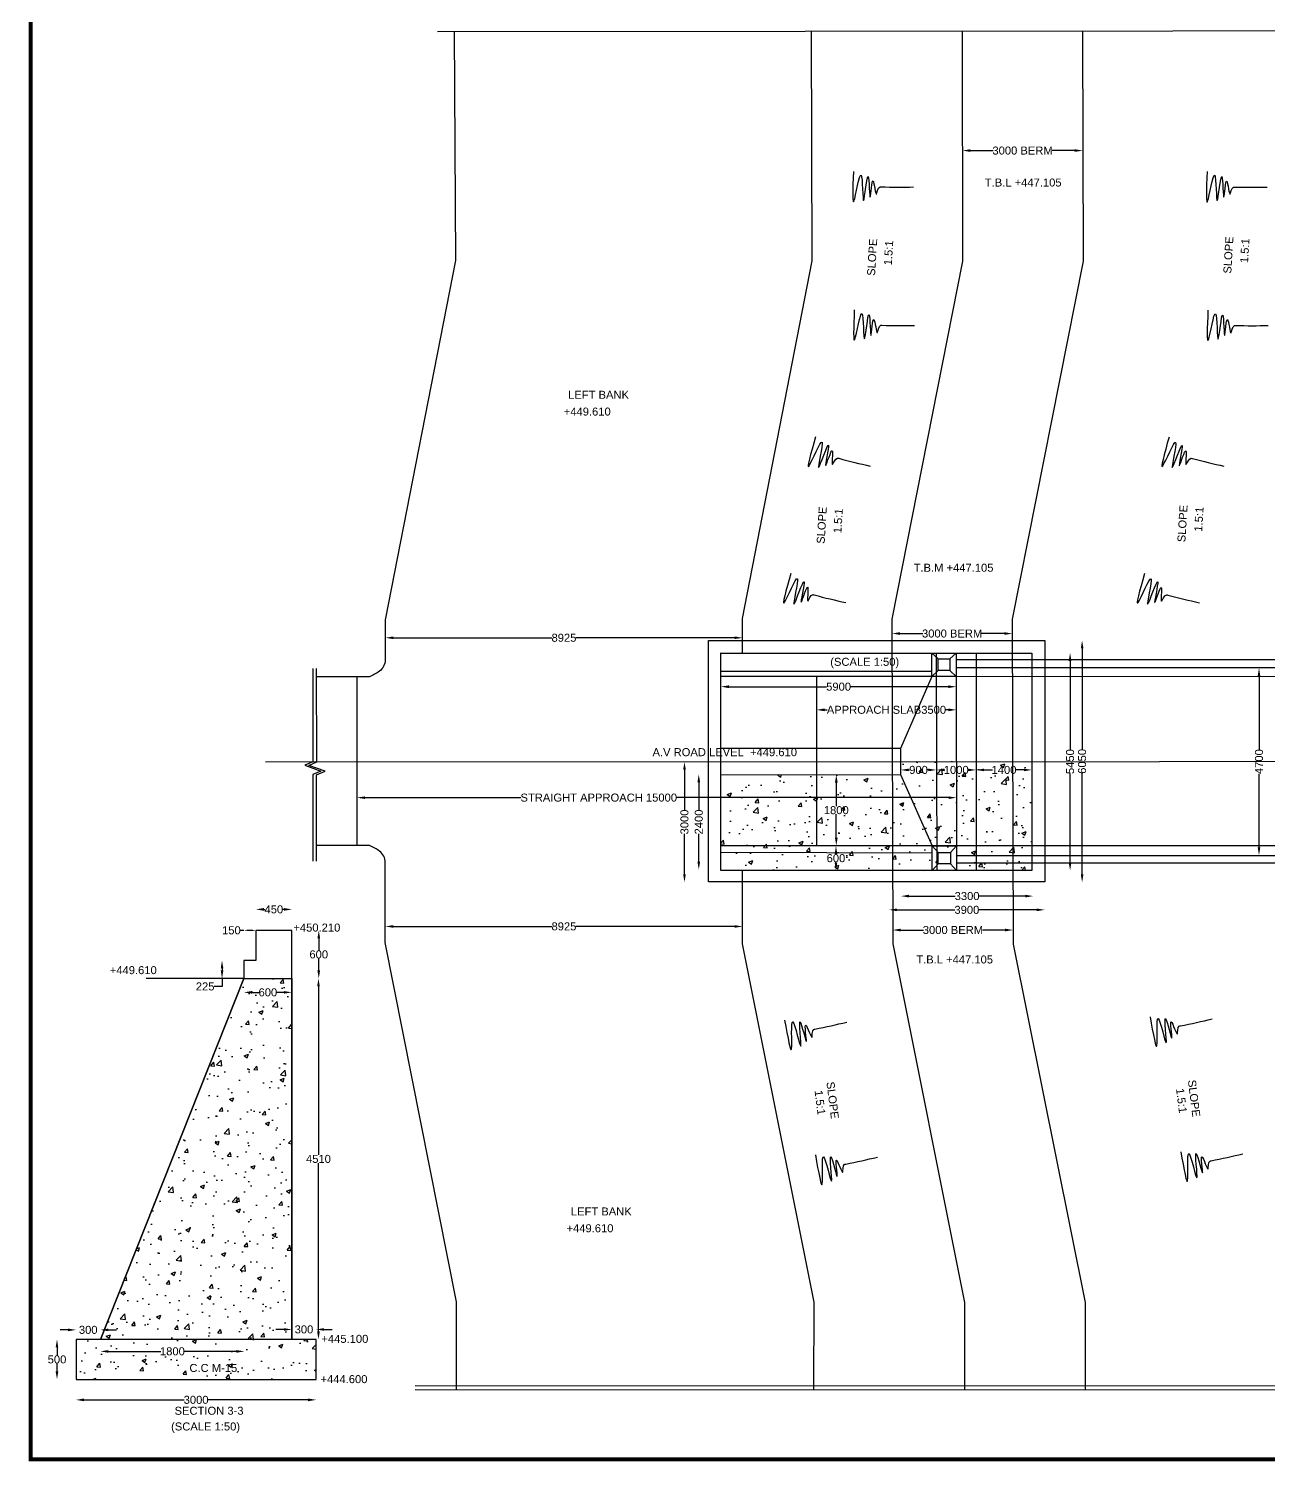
# Model space of a CAD drawing. Header units: inches. Extents: x -2156 to 42967, y -19939 to 22990.
# Drawn here: x -2156 to 13336, y -19939 to -2040 of the extents above; entities that cross this region are included whole.
import ezdxf

# ---------------------------------------------------------------- set-up
doc = ezdxf.new("R2010")
doc.units = ezdxf.units.IN
doc.header["$MEASUREMENT"] = 0
doc.layers.add('DIM', color=255, linetype='Continuous')
doc.styles.get("Standard").update_dxf_attribs({"font": 'arial.ttf'})
doc.dimstyles.new('ST100', dxfattribs={"dimtxt": 100, "dimasz": 100, "dimexe": 0.18, "dimexo": 0.0625, "dimgap": 0.09, "dimtad": 0, "dimtih": 1, "dimtoh": 1, "dimdec": 0, "dimzin": 0, "dimdsep": 46, "dimtxsty": 'Standard', "dimcen": 0.01, "dimse1": 1, "dimse2": 1, "dimadec": 0, "dimazin": 0, "dimtfac": 1, "dimtdec": 0, "dimtofl": 0, "dimtmove": 0, "dimatfit": 3, "dimfxl": 1, "dimtolj": 1, "dimtzin": 0, "dimarcsym": 0})

# ---------------------------------------------------------------- blocks, each defined once
blk = doc.blocks.new('*D3')
at = {"layer": 'Defpoints', "color": 0, "transparency": 16777216}
for p in [(-1802, -18416), (-1564, -18416), (-1564, -18916)]:
    blk.add_point(p, dxfattribs=at)
at = {"layer": 'DIM', "color": 0, "lineweight": -2, "transparency": 16777216}
for p, q in [((-1802, -18516), (-1802, -18614)), ((-1802, -18816), (-1802, -18717))]:
    blk.add_line(p, q, dxfattribs=at)
at = {"layer": 'DIM', "color": 0, "transparency": 16777216}
for points in [[(-1819, -18516), (-1786, -18516), (-1802, -18416)], [(-1819, -18816), (-1786, -18816), (-1802, -18916)]]:
    blk.add_solid(points, dxfattribs=at)
at = {"layer": 'DIM', "color": 0, "transparency": 16777216, "insert": (-1802, -18666), "char_height": 100, "attachment_point": 5}
blk.add_mtext('\\A1;500', dxfattribs=at)
blk = doc.blocks.new('*D4')
at = {"layer": 'Defpoints', "color": 0, "transparency": 16777216}
for p in [(-1564, -18916), (1436, -18916), (1436, -19171)]:
    blk.add_point(p, dxfattribs=at)
at = {"layer": 'DIM', "color": 0, "lineweight": -2, "transparency": 16777216}
for p, q in [((-1464, -19171), (-213, -19171)), ((1336, -19171), (85, -19171))]:
    blk.add_line(p, q, dxfattribs=at)
at = {"layer": 'DIM', "color": 0, "transparency": 16777216}
for points in [[(-1464, -19154), (-1464, -19188), (-1564, -19171)], [(1336, -19154), (1336, -19188), (1436, -19171)]]:
    blk.add_solid(points, dxfattribs=at)
at = {"layer": 'DIM', "color": 0, "transparency": 16777216, "insert": (-64, -19171), "char_height": 100, "attachment_point": 5}
blk.add_mtext('\\A1;3000', dxfattribs=at)
blk = doc.blocks.new('*D5')
at = {"layer": 'Defpoints', "color": 0, "transparency": 16777216}
for p in [(-1564, -18416), (-1260, -18297), (-1260, -18416)]:
    blk.add_point(p, dxfattribs=at)
at = {"layer": 'DIM', "color": 0, "lineweight": -2, "transparency": 16777216}
for p, q in [((-1664, -18297), (-1764, -18297)), ((-1160, -18297), (-1060, -18297))]:
    blk.add_line(p, q, dxfattribs=at)
at = {"layer": 'DIM', "color": 0, "transparency": 16777216}
for points in [[(-1664, -18280), (-1664, -18313), (-1564, -18297)], [(-1160, -18280), (-1160, -18313), (-1260, -18297)]]:
    blk.add_solid(points, dxfattribs=at)
at = {"layer": 'DIM', "color": 0, "transparency": 16777216, "insert": (-1412, -18297), "char_height": 100, "attachment_point": 5}
blk.add_mtext('\\A1;300', dxfattribs=at)
blk = doc.blocks.new('*D6')
at = {"layer": 'Defpoints', "color": 0, "transparency": 16777216}
for p in [(-1260, -18416), (540, -18416), (540, -18565)]:
    blk.add_point(p, dxfattribs=at)
at = {"layer": 'DIM', "color": 0, "lineweight": -2, "transparency": 16777216}
for p, q in [((-1160, -18565), (-505, -18565)), ((440, -18565), (-216, -18565))]:
    blk.add_line(p, q, dxfattribs=at)
at = {"layer": 'DIM', "color": 0, "transparency": 16777216}
for points in [[(-1160, -18549), (-1160, -18582), (-1260, -18565)], [(440, -18549), (440, -18582), (540, -18565)]]:
    blk.add_solid(points, dxfattribs=at)
at = {"layer": 'DIM', "color": 0, "transparency": 16777216, "insert": (-360, -18565), "char_height": 100, "attachment_point": 5}
blk.add_mtext('\\A1;1800', dxfattribs=at)
blk = doc.blocks.new('*D7')
at = {"layer": 'Defpoints', "color": 0, "transparency": 16777216}
for p in [(1133, -18416), (1436, -18291), (1436, -18416)]:
    blk.add_point(p, dxfattribs=at)
at = {"layer": 'DIM', "color": 0, "lineweight": -2, "transparency": 16777216}
for p, q in [((1033, -18291), (933, -18291)), ((1536, -18291), (1636, -18291))]:
    blk.add_line(p, q, dxfattribs=at)
at = {"layer": 'DIM', "color": 0, "transparency": 16777216}
for points in [[(1033, -18275), (1033, -18308), (1133, -18291)], [(1536, -18275), (1536, -18308), (1436, -18291)]]:
    blk.add_solid(points, dxfattribs=at)
at = {"layer": 'DIM', "color": 0, "transparency": 16777216, "insert": (1284, -18291), "char_height": 100, "attachment_point": 5}
blk.add_mtext('\\A1;300', dxfattribs=at)
blk = doc.blocks.new('*D8')
at = {"layer": 'Defpoints', "color": 0, "transparency": 16777216}
for p in [(1133, -13906), (1465, -13906), (1436, -18416)]:
    blk.add_point(p, dxfattribs=at)
at = {"layer": 'DIM', "color": 0, "lineweight": -2, "transparency": 16777216}
for p, q in [((1465, -14006), (1465, -16109)), ((1465, -18316), (1465, -16212))]:
    blk.add_line(p, q, dxfattribs=at)
at = {"layer": 'DIM', "color": 0, "transparency": 16777216}
for points in [[(1449, -14006), (1482, -14006), (1465, -13906)], [(1449, -18316), (1482, -18316), (1465, -18416)]]:
    blk.add_solid(points, dxfattribs=at)
at = {"layer": 'DIM', "color": 0, "transparency": 16777216, "insert": (1465, -16161), "char_height": 100, "attachment_point": 5}
blk.add_mtext('\\A1;4510', dxfattribs=at)
blk = doc.blocks.new('*D9')
at = {"layer": 'Defpoints', "color": 0, "transparency": 16777216}
for p in [(1133, -13306), (1469, -13306), (1133, -13906)]:
    blk.add_point(p, dxfattribs=at)
at = {"layer": 'DIM', "color": 0, "lineweight": -2, "transparency": 16777216}
for p, q in [((1469, -13406), (1469, -13554)), ((1469, -13806), (1469, -13657))]:
    blk.add_line(p, q, dxfattribs=at)
at = {"layer": 'DIM', "color": 0, "transparency": 16777216}
for points in [[(1452, -13406), (1486, -13406), (1469, -13306)], [(1452, -13806), (1486, -13806), (1469, -13906)]]:
    blk.add_solid(points, dxfattribs=at)
at = {"layer": 'DIM', "color": 0, "transparency": 16777216, "insert": (1469, -13606), "char_height": 100, "attachment_point": 5}
blk.add_mtext('\\A1;600', dxfattribs=at)
blk = doc.blocks.new('*D10')
at = {"layer": 'Defpoints', "color": 0, "transparency": 16777216}
for p in [(683, -13043), (683, -13306), (1133, -13306)]:
    blk.add_point(p, dxfattribs=at)
at = {"layer": 'DIM', "color": 0, "lineweight": -2, "transparency": 16777216}
for p, q in [((783, -13043), (795, -13043)), ((1033, -13043), (1020, -13043))]:
    blk.add_line(p, q, dxfattribs=at)
at = {"layer": 'DIM', "color": 0, "transparency": 16777216}
for points in [[(783, -13026), (783, -13060), (683, -13043)], [(1033, -13026), (1033, -13060), (1133, -13043)]]:
    blk.add_solid(points, dxfattribs=at)
at = {"layer": 'DIM', "color": 0, "transparency": 16777216, "insert": (908, -13043), "char_height": 100, "attachment_point": 5}
blk.add_mtext('\\A1;450', dxfattribs=at)
blk = doc.blocks.new('*D11')
at = {"layer": 'Defpoints', "color": 0, "transparency": 16777216}
for p in [(533, -13305), (533, -13306), (683, -13306)]:
    blk.add_point(p, dxfattribs=at)
at = {"layer": 'DIM', "color": 0, "lineweight": -2, "transparency": 16777216}
for p, q in [((533, -13305), (483, -13305)), ((633, -13305), (583, -13305))]:
    blk.add_line(p, q, dxfattribs=at)
at = {"layer": 'DIM', "color": 0, "transparency": 16777216}
for points in [[(583, -13296), (583, -13313), (533, -13305)], [(633, -13296), (633, -13313), (683, -13305)]]:
    blk.add_solid(points, dxfattribs=at)
at = {"layer": 'DIM', "color": 0, "transparency": 16777216, "insert": (377, -13305), "char_height": 100, "attachment_point": 5}
blk.add_mtext('\\A1;150', dxfattribs=at)
blk = doc.blocks.new('*D12')
at = {"layer": 'Defpoints', "color": 0, "transparency": 16777216}
for p in [(533, -13681), (260, -13906), (533, -13906)]:
    blk.add_point(p, dxfattribs=at)
at = {"layer": 'DIM', "color": 0, "lineweight": -2, "transparency": 16777216}
for p, q in [((260, -13781), (260, -13806)), ((260, -13906), (260, -14006)), ((260, -14006), (160, -14006))]:
    blk.add_line(p, q, dxfattribs=at)
at = {"layer": 'DIM', "color": 0, "transparency": 16777216}
for points in [[(244, -13781), (277, -13781), (260, -13681)], [(244, -13806), (277, -13806), (260, -13906)]]:
    blk.add_solid(points, dxfattribs=at)
at = {"layer": 'DIM', "color": 0, "transparency": 16777216, "insert": (49, -14006), "char_height": 100, "attachment_point": 5}
blk.add_mtext('\\A1;225', dxfattribs=at)
blk = doc.blocks.new('*D13')
at = {"layer": 'Defpoints', "color": 0, "transparency": 16777216}
for p in [(533, -13906), (1133, -13906), (1133, -14080)]:
    blk.add_point(p, dxfattribs=at)
at = {"layer": 'DIM', "color": 0, "lineweight": -2, "transparency": 16777216}
for p, q in [((633, -14080), (722, -14080)), ((1033, -14080), (943, -14080))]:
    blk.add_line(p, q, dxfattribs=at)
at = {"layer": 'DIM', "color": 0, "transparency": 16777216}
for points in [[(633, -14063), (633, -14096), (533, -14080)], [(1033, -14063), (1033, -14096), (1133, -14080)]]:
    blk.add_solid(points, dxfattribs=at)
at = {"layer": 'DIM', "color": 0, "transparency": 16777216, "insert": (833, -14080), "char_height": 100, "attachment_point": 5}
blk.add_mtext('\\A1;600', dxfattribs=at)
blk = doc.blocks.new('*D57')
at = {"color": 0, "lineweight": -2, "transparency": 16777216}
for p, q in [((6218, -11456), (6218, -11801)), ((6218, -12445), (6218, -12101))]:
    blk.add_line(p, q, dxfattribs=at)
at = {"color": 0, "transparency": 16777216}
for points in [[(6201, -11456), (6235, -11456), (6218, -11356)], [(6201, -12445), (6235, -12445), (6218, -12545)]]:
    blk.add_solid(points, dxfattribs=at)
at = {"layer": 'Defpoints', "color": 0, "transparency": 16777216}
for p in [(6216, -11356), (6218, -11356), (6216, -12545)]:
    blk.add_point(p, dxfattribs=at)
at = {"color": 0, "transparency": 16777216, "insert": (6218, -11951), "char_height": 100, "attachment_point": 5, "rotation": 90}
blk.add_mtext('\\A1;2400', dxfattribs=at)
blk = doc.blocks.new('*D58')
at = {"color": 0, "lineweight": -2, "transparency": 16777216}
for p, q in [((6039, -11298), (6039, -11802)), ((6039, -12604), (6039, -12100))]:
    blk.add_line(p, q, dxfattribs=at)
at = {"color": 0, "transparency": 16777216}
for points in [[(6023, -11298), (6056, -11298), (6039, -11198)], [(6023, -12604), (6056, -12604), (6039, -12704)]]:
    blk.add_solid(points, dxfattribs=at)
at = {"layer": 'Defpoints', "color": 0, "transparency": 16777216}
for p in [(6039, -11198), (6041, -11198), (6041, -12704)]:
    blk.add_point(p, dxfattribs=at)
at = {"color": 0, "transparency": 16777216, "insert": (6039, -11951), "char_height": 100, "attachment_point": 5, "rotation": 90}
blk.add_mtext('\\A1;3000', dxfattribs=at)
blk = doc.blocks.new('*D59')
at = {"color": 0, "lineweight": -2, "transparency": 16777216}
for p, q in [((8845, -12877), (9422, -12877)), ((10297, -12877), (9720, -12877))]:
    blk.add_line(p, q, dxfattribs=at)
at = {"color": 0, "transparency": 16777216}
for points in [[(8845, -12860), (8845, -12894), (8745, -12877)], [(10297, -12860), (10297, -12894), (10397, -12877)]]:
    blk.add_solid(points, dxfattribs=at)
at = {"layer": 'Defpoints', "color": 0, "transparency": 16777216}
for p in [(8745, -12877), (10397, -12877), (10397, -12877)]:
    blk.add_point(p, dxfattribs=at)
at = {"color": 0, "transparency": 16777216, "insert": (9571, -12877), "char_height": 100, "attachment_point": 5}
blk.add_mtext('\\A1;3300', dxfattribs=at)
blk = doc.blocks.new('*D60')
at = {"color": 0, "lineweight": -2, "transparency": 16777216}
for p, q in [((8695, -13049), (9419, -13049)), ((10441, -13049), (9717, -13049))]:
    blk.add_line(p, q, dxfattribs=at)
at = {"color": 0, "transparency": 16777216}
for points in [[(8695, -13032), (8695, -13065), (8595, -13049)], [(10441, -13032), (10441, -13065), (10541, -13049)]]:
    blk.add_solid(points, dxfattribs=at)
at = {"layer": 'Defpoints', "color": 0, "transparency": 16777216}
for p in [(8595, -13049), (10541, -13049), (10541, -13049)]:
    blk.add_point(p, dxfattribs=at)
at = {"color": 0, "transparency": 16777216, "insert": (9568, -13049), "char_height": 100, "attachment_point": 5}
blk.add_mtext('\\A1;3900', dxfattribs=at)
blk = doc.blocks.new('*D61')
at = {"color": 0, "lineweight": -2, "transparency": 16777216}
for p, q in [((8741, -13301), (9025, -13301)), ((10046, -13301), (9762, -13301))]:
    blk.add_line(p, q, dxfattribs=at)
at = {"color": 0, "transparency": 16777216}
for points in [[(8741, -13284), (8741, -13318), (8641, -13301)], [(10046, -13284), (10046, -13318), (10146, -13301)]]:
    blk.add_solid(points, dxfattribs=at)
at = {"layer": 'Defpoints', "color": 0, "transparency": 16777216}
for p in [(8641, -13303), (10146, -13299), (10146, -13301)]:
    blk.add_point(p, dxfattribs=at)
at = {"color": 0, "transparency": 16777216, "insert": (9394, -13301), "char_height": 100, "attachment_point": 5}
blk.add_mtext('\\A1;3000 BERM', dxfattribs=at)
blk = doc.blocks.new('*D62')
at = {"color": 0, "lineweight": -2, "transparency": 16777216}
for p, q in [((2400, -13256), (4383, -13256)), ((6665, -13256), (4683, -13256))]:
    blk.add_line(p, q, dxfattribs=at)
at = {"color": 0, "transparency": 16777216}
for points in [[(2400, -13240), (2400, -13273), (2300, -13256)], [(6665, -13240), (6665, -13273), (6765, -13256)]]:
    blk.add_solid(points, dxfattribs=at)
at = {"layer": 'Defpoints', "color": 0, "transparency": 16777216}
for p in [(6765, -13243), (2300, -13253), (6765, -13256)]:
    blk.add_point(p, dxfattribs=at)
at = {"color": 0, "transparency": 16777216, "insert": (4533, -13256), "char_height": 100, "attachment_point": 5}
blk.add_mtext('\\A1;8925', dxfattribs=at)
blk = doc.blocks.new('*D63')
at = {"color": 0, "lineweight": -2, "transparency": 16777216}
for p, q in [((2400, -9650), (4383, -9650)), ((6665, -9650), (4683, -9650))]:
    blk.add_line(p, q, dxfattribs=at)
at = {"color": 0, "transparency": 16777216}
for points in [[(2400, -9633), (2400, -9666), (2300, -9650)], [(6665, -9633), (6665, -9666), (6765, -9650)]]:
    blk.add_solid(points, dxfattribs=at)
at = {"layer": 'Defpoints', "color": 0, "transparency": 16777216}
for p in [(2300, -9646), (6765, -9637), (6765, -9650)]:
    blk.add_point(p, dxfattribs=at)
at = {"color": 0, "transparency": 16777216, "insert": (4533, -9650), "char_height": 100, "attachment_point": 5}
blk.add_mtext('\\A1;8925', dxfattribs=at)
blk = doc.blocks.new('*D64')
at = {"color": 0, "lineweight": -2, "transparency": 16777216}
for p, q in [((9612, -3563), (9896, -3563)), ((10917, -3563), (10633, -3563))]:
    blk.add_line(p, q, dxfattribs=at)
at = {"color": 0, "transparency": 16777216}
for points in [[(9612, -3546), (9612, -3579), (9512, -3563)], [(10917, -3546), (10917, -3579), (11017, -3563)]]:
    blk.add_solid(points, dxfattribs=at)
at = {"layer": 'Defpoints', "color": 0, "transparency": 16777216}
for p in [(9512, -3565), (11017, -3562), (11017, -3563)]:
    blk.add_point(p, dxfattribs=at)
at = {"color": 0, "transparency": 16777216, "insert": (10264, -3563), "char_height": 100, "attachment_point": 5}
blk.add_mtext('\\A1;3000 BERM', dxfattribs=at)
blk = doc.blocks.new('*D70')
at = {"color": 0, "lineweight": -2, "transparency": 16777216}
for p, q in [((6594, -10261), (7816, -10261)), ((9336, -10261), (8114, -10261))]:
    blk.add_line(p, q, dxfattribs=at)
at = {"color": 0, "transparency": 16777216}
for points in [[(6594, -10244), (6594, -10278), (6494, -10261)], [(9336, -10244), (9336, -10278), (9436, -10261)]]:
    blk.add_solid(points, dxfattribs=at)
at = {"layer": 'Defpoints', "color": 0, "transparency": 16777216}
for p in [(6494, -10260), (9436, -10253), (9436, -10261)]:
    blk.add_point(p, dxfattribs=at)
at = {"color": 0, "transparency": 16777216, "insert": (7965, -10261), "char_height": 100, "attachment_point": 5}
blk.add_mtext('\\A1;5900', dxfattribs=at)
blk = doc.blocks.new('*D71')
at = {"color": 0, "lineweight": -2, "transparency": 16777216}
for p, q in [((7789, -10550), (7821, -10550)), ((9337, -10550), (9305, -10550))]:
    blk.add_line(p, q, dxfattribs=at)
at = {"color": 0, "transparency": 16777216}
for points in [[(7789, -10533), (7789, -10567), (7689, -10550)], [(9337, -10533), (9337, -10567), (9437, -10550)]]:
    blk.add_solid(points, dxfattribs=at)
at = {"layer": 'Defpoints', "color": 0, "transparency": 16777216}
for p in [(7689, -10550), (9437, -10546), (9437, -10550)]:
    blk.add_point(p, dxfattribs=at)
at = {"color": 0, "transparency": 16777216, "insert": (8563, -10550), "char_height": 100, "attachment_point": 5}
blk.add_mtext('\\A1;APPROACH SLAB3500', dxfattribs=at)
blk = doc.blocks.new('*D72')
at = {"color": 0, "lineweight": -2, "transparency": 16777216}
for p, q in [((8731, -9597), (9016, -9597)), ((10037, -9597), (9752, -9597))]:
    blk.add_line(p, q, dxfattribs=at)
at = {"color": 0, "transparency": 16777216}
for points in [[(8731, -9580), (8731, -9613), (8631, -9597)], [(10037, -9580), (10037, -9613), (10137, -9597)]]:
    blk.add_solid(points, dxfattribs=at)
at = {"layer": 'Defpoints', "color": 0, "transparency": 16777216}
for p in [(8631, -9593), (10137, -9589), (10137, -9597)]:
    blk.add_point(p, dxfattribs=at)
at = {"color": 0, "transparency": 16777216, "insert": (9384, -9597), "char_height": 100, "attachment_point": 5}
blk.add_mtext('\\A1;3000 BERM', dxfattribs=at)
blk = doc.blocks.new('*D73')
at = {"color": 0, "lineweight": -2, "transparency": 16777216}
for p, q in [((2047, -11647), (3996, -11647)), ((9339, -11647), (5940, -11647))]:
    blk.add_line(p, q, dxfattribs=at)
at = {"color": 0, "transparency": 16777216}
for points in [[(2047, -11631), (2047, -11664), (1947, -11647)], [(9339, -11631), (9339, -11664), (9439, -11647)]]:
    blk.add_solid(points, dxfattribs=at)
at = {"layer": 'Defpoints', "color": 0, "transparency": 16777216}
for p in [(9439, -11625), (1947, -11642), (9439, -11647)]:
    blk.add_point(p, dxfattribs=at)
at = {"color": 0, "transparency": 16777216, "insert": (4968, -11647), "char_height": 100, "attachment_point": 5}
blk.add_mtext('\\A1;STRAIGHT APPROACH 15000', dxfattribs=at)
blk = doc.blocks.new('*D74')
at = {"color": 0, "lineweight": -2, "transparency": 16777216}
for p, q in [((10858, -9939), (10858, -11048)), ((10858, -12456), (10858, -11346))]:
    blk.add_line(p, q, dxfattribs=at)
at = {"color": 0, "transparency": 16777216}
for points in [[(10841, -9939), (10875, -9939), (10858, -9839)], [(10841, -12456), (10875, -12456), (10858, -12556)]]:
    blk.add_solid(points, dxfattribs=at)
at = {"layer": 'Defpoints', "color": 0, "transparency": 16777216}
for p in [(10859, -9839), (10858, -12556), (10859, -12556)]:
    blk.add_point(p, dxfattribs=at)
at = {"color": 0, "transparency": 16777216, "insert": (10858, -11197), "char_height": 100, "attachment_point": 5, "rotation": 90}
blk.add_mtext('\\A1;5450', dxfattribs=at)
blk = doc.blocks.new('*D75')
at = {"color": 0, "lineweight": -2, "transparency": 16777216}
for p, q in [((11008, -9783), (11008, -11045)), ((11008, -12605), (11008, -11344))]:
    blk.add_line(p, q, dxfattribs=at)
at = {"color": 0, "transparency": 16777216}
for points in [[(10992, -9783), (11025, -9783), (11008, -9683)], [(10992, -12605), (11025, -12605), (11008, -12705)]]:
    blk.add_solid(points, dxfattribs=at)
at = {"layer": 'Defpoints', "color": 0, "transparency": 16777216}
for p in [(11007, -9683), (11007, -12705), (11008, -12705)]:
    blk.add_point(p, dxfattribs=at)
at = {"color": 0, "transparency": 16777216, "insert": (11008, -11194), "char_height": 100, "attachment_point": 5, "rotation": 90}
blk.add_mtext('\\A1;6050', dxfattribs=at)
blk = doc.blocks.new('*D76')
at = {"color": 0, "lineweight": -2, "transparency": 16777216}
for p, q in [((13219, -10126), (13219, -11046)), ((13219, -12268), (13219, -11348))]:
    blk.add_line(p, q, dxfattribs=at)
at = {"color": 0, "transparency": 16777216}
for points in [[(13202, -10126), (13235, -10126), (13219, -10026)], [(13202, -12268), (13235, -12268), (13219, -12368)]]:
    blk.add_solid(points, dxfattribs=at)
at = {"layer": 'Defpoints', "color": 0, "transparency": 16777216}
for p in [(13228, -10026), (13219, -12368), (13228, -12368)]:
    blk.add_point(p, dxfattribs=at)
at = {"color": 0, "transparency": 16777216, "insert": (13219, -11197), "char_height": 100, "attachment_point": 5, "rotation": 90}
blk.add_mtext('\\A1;4700', dxfattribs=at)
blk = doc.blocks.new('*D81')
at = {"color": 0, "lineweight": -2, "transparency": 16777216}
for p, q in [((8840, -11301), (8853, -11301)), ((9087, -11301), (9074, -11301))]:
    blk.add_line(p, q, dxfattribs=at)
at = {"color": 0, "transparency": 16777216}
for points in [[(8840, -11284), (8840, -11317), (8740, -11301)], [(9087, -11284), (9087, -11317), (9187, -11301)]]:
    blk.add_solid(points, dxfattribs=at)
at = {"layer": 'Defpoints', "color": 0, "transparency": 16777216}
for p in [(8740, -11302), (9187, -11301), (9187, -11301)]:
    blk.add_point(p, dxfattribs=at)
at = {"color": 0, "transparency": 16777216, "insert": (8964, -11301), "char_height": 100, "attachment_point": 5}
blk.add_mtext('\\A1;900', dxfattribs=at)
blk = doc.blocks.new('*D82')
at = {"color": 0, "lineweight": -2, "transparency": 16777216}
for p, q in [((9287, -11301), (9291, -11301)), ((9583, -11301), (9580, -11301))]:
    blk.add_line(p, q, dxfattribs=at)
at = {"color": 0, "transparency": 16777216}
for points in [[(9287, -11284), (9287, -11317), (9187, -11301)], [(9583, -11284), (9583, -11317), (9683, -11301)]]:
    blk.add_solid(points, dxfattribs=at)
at = {"layer": 'Defpoints', "color": 0, "transparency": 16777216}
for p in [(9187, -11301), (9683, -11301), (9683, -11301)]:
    blk.add_point(p, dxfattribs=at)
at = {"color": 0, "transparency": 16777216, "insert": (9435, -11301), "char_height": 100, "attachment_point": 5}
blk.add_mtext('\\A1;1000', dxfattribs=at)
blk = doc.blocks.new('*D83')
at = {"color": 0, "lineweight": -2, "transparency": 16777216}
for p, q in [((9783, -11301), (9887, -11301)), ((10280, -11301), (10176, -11301))]:
    blk.add_line(p, q, dxfattribs=at)
at = {"color": 0, "transparency": 16777216}
for points in [[(9783, -11284), (9783, -11317), (9683, -11301)], [(10280, -11284), (10280, -11317), (10380, -11301)]]:
    blk.add_solid(points, dxfattribs=at)
at = {"layer": 'Defpoints', "color": 0, "transparency": 16777216}
for p in [(9683, -11301), (10380, -11301), (10380, -11301)]:
    blk.add_point(p, dxfattribs=at)
at = {"color": 0, "transparency": 16777216, "insert": (10032, -11301), "char_height": 100, "attachment_point": 5}
blk.add_mtext('\\A1;1400', dxfattribs=at)
blk = doc.blocks.new('*D84')
at = {"color": 0, "lineweight": -2, "transparency": 16777216}
for p, q in [((7936, -11458), (7936, -11753)), ((7936, -12149), (7936, -11855))]:
    blk.add_line(p, q, dxfattribs=at)
at = {"color": 0, "transparency": 16777216}
for points in [[(7920, -11458), (7953, -11458), (7936, -11358)], [(7920, -12149), (7953, -12149), (7936, -12249)]]:
    blk.add_solid(points, dxfattribs=at)
at = {"layer": 'Defpoints', "color": 0, "transparency": 16777216}
for p in [(7932, -11358), (7936, -11358), (7936, -12249)]:
    blk.add_point(p, dxfattribs=at)
at = {"color": 0, "transparency": 16777216, "insert": (7936, -11804), "char_height": 100, "attachment_point": 5}
blk.add_mtext('\\A1;1800', dxfattribs=at)
blk = doc.blocks.new('*D85')
at = {"color": 0, "lineweight": -2, "transparency": 16777216}
for p, q in [((7932, -12349), (7932, -12352)), ((7932, -12458), (7932, -12455))]:
    blk.add_line(p, q, dxfattribs=at)
at = {"color": 0, "transparency": 16777216}
for points in [[(7916, -12349), (7949, -12349), (7932, -12249)], [(7916, -12458), (7949, -12458), (7932, -12558)]]:
    blk.add_solid(points, dxfattribs=at)
at = {"layer": 'Defpoints', "color": 0, "transparency": 16777216}
for p in [(7936, -12249), (7932, -12558), (7936, -12558)]:
    blk.add_point(p, dxfattribs=at)
at = {"color": 0, "transparency": 16777216, "insert": (7932, -12404), "char_height": 100, "attachment_point": 5}
blk.add_mtext('\\A1;600', dxfattribs=at)

msp = doc.modelspace()

# ---------------------------------------------------------------- hatches: boundary and pattern name
h = msp.add_hatch()
h.set_pattern_fill('AR-CONC', color=256, scale=75, style=0)
h.paths.add_polyline_path([(7689.2, -11358.8), (6494.1, -11360.8), (6494.1, -12249), (7689.2, -12249)])
h.paths.add_polyline_path([(8638.1, -12249), (6494.1, -12249), (6494.1, -12330), (8638.4, -12333.8)])
h.paths.add_polyline_path([(8638.4, -12333.8), (6494.1, -12330), (6494.1, -12558.1), (8638.9, -12558.1)])
h.paths.add_polyline_path([(8635.9, -11357.2), (7689.2, -11358.8), (7689.2, -12249), (8638.1, -12249)])
h.paths.add_polyline_path([(8740, -11357.1), (8635.9, -11357.2), (8638.1, -12249), (9136.4, -12249)])
h.paths.add_polyline_path([(9187.1, -11196.5), (8740, -11196.7), (8740, -11357.1), (9136.4, -12249), (9190.1, -12249)])
h.paths.add_polyline_path([(9438.3, -11196.4), (9187.1, -11196.5), (9190.1, -12249), (9440.6, -12249)])
h.paths.add_polyline_path([(9683, -11196.3), (9438.3, -11196.4), (9440.6, -12249), (9683, -12249)])
h.paths.add_polyline_path([(10140.8, -11196.1), (9683, -11196.3), (9683, -12249), (10143.5, -12249)])
h.paths.add_polyline_path([(10380.5, -11196), (10140.8, -11196.1), (10143.5, -12249), (10380.5, -12249)])
h.paths.add_polyline_path([(10380.5, -12249), (10143.5, -12249), (10143.8, -12368.4), (10380.5, -12368.4)])
h.paths.add_polyline_path([(10380.5, -12368.4), (10143.8, -12368.4), (10144, -12464), (10380.5, -12464)])
h.paths.add_polyline_path([(10380.5, -12464), (10144, -12464), (10144.3, -12558.1), (10380.5, -12558.1)])
h.paths.add_polyline_path([(10144, -12464), (9683, -12464), (9683, -12558.1), (10144.3, -12558.1)])
h.paths.add_polyline_path([(10143.8, -12368.4), (9683, -12368.4), (9683, -12464), (10144, -12464)])
h.paths.add_polyline_path([(10143.5, -12249), (9683, -12249), (9683, -12368.4), (10143.8, -12368.4)])
h.paths.add_polyline_path([(9683, -12249), (9440.6, -12249), (9440.6, -12368.4), (9683, -12368.4)])
h.paths.add_polyline_path([(9683, -12368.4), (9440.6, -12368.4), (9440.6, -12464), (9683, -12464)])
h.paths.add_polyline_path([(9683, -12464), (9440.6, -12464), (9440.6, -12558.1), (9683, -12558.1)])
h.paths.add_polyline_path([(9440.6, -12249), (9190.1, -12249), (9190.2, -12309.6), (9210.2, -12332), (9362.1, -12332)])
h.paths.add_polyline_path([(9440.6, -12249), (9362.1, -12332), (9362.1, -12474.8), (9440.6, -12558.1)])
h.paths.add_polyline_path([(9362.1, -12474.8), (9210.2, -12474.8), (9190.8, -12496.7), (9190.9, -12558.1), (9440.6, -12558.1)])
h.paths.add_polyline_path([(9190.8, -12496.7), (9136.4, -12558.1), (9190.9, -12558.1)])
h.paths.add_polyline_path([(9190.2, -12309.6), (9136.4, -12249), (9136.4, -12558.1), (9190.8, -12496.7)])
h.paths.add_polyline_path([(9190.1, -12249), (9136.4, -12249), (9190.2, -12309.6)], flags=16)
h.paths.add_polyline_path([(9210.2, -12332), (9190.2, -12309.6), (9190.8, -12496.7), (9210.2, -12474.8)])
h.paths.add_polyline_path([(9136.4, -12334.7), (8638.4, -12333.8), (8638.9, -12558.1), (9136.4, -12558.1)])
h.paths.add_polyline_path([(9136.4, -12249), (8638.1, -12249), (8638.4, -12333.8), (9136.4, -12334.7)])
h = msp.add_hatch()
h.set_pattern_fill('AR-CONC', color=256, scale=75, style=0)
h.paths.add_polyline_path([(-1563.9, -18415.5), (-1563.9, -18915.5), (1436.1, -18915.5), (1436.1, -18415.5)])
edge = h.paths.add_edge_path()
edge.add_line((532.5, -13905.5), (1132.5, -13905.5))
edge.add_line((1132.5, -13905.5), (1132.5, -18415.5))
edge.add_line((1132.5, -18415.5), (-1260.4, -18415.6))
edge.add_line((-1260.4, -18415.6), (532.5, -13905.6))

# ---------------------------------------------------------------- linework, layer by layer
at = {"const_width": 50}
msp.add_lwpolyline([(-2131.5, 12383.9), (42941.6, 12383.9), (42941.6, -19914), (-2131.5, -19914)], close=True, dxfattribs=at)
for points in [[(3160.7, -2076.1), (3177.5, -4936.3), (2298.1, -9426), (2298.1, -9927, -0.2400779), (2226.7, -10067.2, -0.0590927), (2103, -10136.4), (1438.9, -10136.4)], [(3191, -19040.6), (3192, -17946.1), (2300.2, -13457.3), (2300.2, -12455.9, 0.2400779), (2228.8, -12315.7, 0.0590927), (2105, -12246.5), (1441, -12246.5)]]:
    msp.add_lwpolyline(points, format="xyb")
for points in [[(2950.8, -2076.3), (30515.3, -2048.8)], [(6763.9, -9838.8), (6763.9, -9407), (7636, -4939.1), (7625.1, -2071.6)], [(9508.4, -2069.8), (9514.7, -4944.2), (8630.9, -9418.8), (8641.3, -13475.5), (9539.7, -17953.6), (9539.4, -19042.2)], [(11013.7, -2070.1), (11020.1, -4944.5), (10136.2, -9419.2), (10146.6, -13475.9), (11045, -17954), (11044.7, -19042.6)], [(6486.8, -9841.4), (10380.5, -9841.4), (10380.5, -12558.1), (6494.1, -12558.1), (6494.1, -9841.4)], [(9209.4, -9911.3), (9128.8, -9841.4)], [(9183.4, -9841.4), (9190.9, -12558.1)], [(9356.3, -9911.3), (9435.9, -9841.4)], [(9683, -9841.4), (9683, -12558.1)], [(9435.9, -9922.5), (25817.2, -9922.5)], [(1396, -10032), (1396, -11198.7), (1294, -11239.3), (1496.4, -11315.7), (1395.6, -11356.2), (1395.6, -12438.6)], [(1440.5, -12438.6), (1440.5, -11362.3), (1547.1, -11317.5), (1344.3, -11243.6), (1444.4, -11200.4), (1440.5, -10033.4)], [(1946.7, -10136.4), (1946.7, -12246.5)], [(6494.1, -10065.4), (9128.8, -10065.4)], [(9128.8, -10135.2), (6494.1, -10135.2)], [(7689.2, -10135.2), (7689.2, -12249)], [(9209.4, -10059.3), (9128.8, -10135.2), (8740, -11031.1), (8740, -11357.1), (9136.4, -12249), (9210.2, -12332)], [(9356.3, -10059.3), (9435.9, -10135.2)], [(25817.2, -10026.1), (9435.9, -10026.1)], [(9435.9, -10135.2), (25817.2, -10129.3)], [(9435.9, -10135.2), (9440.6, -12249)], [(8740, -11031.1), (6494.1, -11031.1)], [(802.3, -11200.2), (34319.4, -11185.5)], [(6494.1, -11360.8), (8740, -11357.1)], [(6494.1, -12330), (9136.4, -12334.7)], [(27565.1, -12249), (6496.8, -12249)], [(9362.1, -12332), (9440.6, -12249)], [(9210.2, -12474.8), (9136.4, -12558.1)], [(9362.1, -12474.8), (9440.6, -12558.1)], [(9440.6, -12368.4), (25818.8, -12368.4)], [(25817.4, -12464), (9440.6, -12464)], [(7657.2, -19041.8), (7657.8, -17948.5), (6765.7, -13471.7), (6763.8, -12549.8)], [(1132.5, -18415.5), (1132.5, -13905.5), (1132.5, -13305.5), (682.5, -13305.5), (682.5, -13680.5), (532.5, -13680.5), (532.5, -13905.5), (-1260.4, -18415.5)], [(532.5, -13905.5), (1132.5, -13905.5), (1132.5, -18415.5), (-1260.4, -18415.6), (532.5, -13905.6)], [(532.5, -13905.6), (-688.4, -13905.6)], [(532.5, -13905.5), (1132.5, -13905.5)], [(-1563.9, -18415.5), (-1563.9, -18915.5), (1436.1, -18915.5), (1436.1, -18415.5), (-1563.9, -18415.5), (-1563.9, -18415.5)], [(2673, -18992.9), (17730.6, -18996.7), (17794.8, -19148.6), (17919, -18826.7), (17987.6, -19001.9), (30376.5, -18992.6)], [(2673, -19040.5), (17730.6, -19044.3), (17794.8, -19196.1), (17919, -18874.3), (17987.6, -19049.5), (30376.5, -19040.1)]]:
    msp.add_lwpolyline(points)
for points in [[(6337.9, -9683.1), (10542.2, -9683.1), (10542.2, -12700.5), (6337.9, -12700.5)], [(9128.8, -9841.4), (9435.9, -9841.4), (9435.9, -10135.2), (9128.8, -10135.2)], [(9209.4, -9911.3), (9356.3, -9911.3), (9356.3, -10059.3), (9209.4, -10059.3)], [(9136.4, -12249), (9440.6, -12249), (9440.6, -12558.1), (9136.4, -12558.1)], [(9210.2, -12332), (9362.1, -12332), (9362.1, -12474.8), (9210.2, -12474.8)]]:
    msp.add_lwpolyline(points, close=True)
for points in [[(8150.7, -3823.8), (8157.4, -4192.6), (8246.3, -3869.1), (8278.2, -4185.9), (8335.2, -3885.9), (8360.4, -4142.3), (8395.6, -3942.8), (8439.2, -4107.1), (8482.8, -4016.6), (8496.8, -4015.9), (8902.5, -4017.1)], [(12570, -3825.9), (12576.7, -4194.7), (12665.6, -3871.2), (12697.5, -4188), (12754.5, -3888), (12779.7, -4144.4), (12814.9, -3944.9), (12858.5, -4109.2), (12902.1, -4018.7), (12916.1, -4018), (13321.8, -4019.2)], [(8161.3, -5553.1), (8168, -5921.9), (8256.9, -5598.4), (8288.8, -5915.2), (8345.8, -5615.2), (8371, -5871.6), (8406.2, -5672.1), (8449.8, -5836.4), (8493.5, -5745.9), (8507.4, -5745.2), (8913.1, -5746.4)], [(12580.6, -5555.2), (12587.3, -5924), (12676.3, -5600.5), (12708.1, -5917.3), (12765.2, -5617.3), (12790.3, -5873.7), (12825.6, -5674.2), (12869.2, -5838.5), (12912.8, -5748), (12926.8, -5747.3), (13332.4, -5748.5)], [(7675.5, -7140), (7595.8, -7500.1), (7757.9, -7206.3), (7714.8, -7521.8), (7840.5, -7243.4), (7805, -7498.6), (7885.8, -7313), (7889.8, -7482.9), (7953.4, -7405.1), (7967.2, -7407.7), (8361.3, -7503.6)], [(12094.9, -7142.1), (12015.2, -7502.2), (12177.3, -7208.4), (12134.2, -7523.9), (12259.8, -7245.5), (12224.3, -7500.7), (12305.2, -7315), (12309.2, -7485), (12372.8, -7407.1), (12386.5, -7409.7), (12780.6, -7505.7)], [(7368.5, -8845.9), (7288.8, -9206), (7450.9, -8912.3), (7407.8, -9227.7), (7533.4, -8949.3), (7497.9, -9204.6), (7578.8, -9018.9), (7582.8, -9188.8), (7646.4, -9111), (7660.2, -9113.6), (8054.3, -9209.6)], [(11787.9, -8848), (11708.2, -9208.1), (11870.2, -8914.4), (11827.2, -9229.8), (11952.8, -8951.4), (11917.3, -9206.7), (11998.2, -9021), (12002.2, -9190.9), (12065.7, -9113.1), (12079.5, -9115.7), (12473.6, -9211.7)], [(7290.8, -14425.3), (7377, -14783.9), (7393.9, -14448.9), (7493.5, -14751.3), (7484.3, -14446), (7564.3, -14691), (7555.6, -14488.6), (7633.7, -14639.6), (7656.7, -14541.8), (7670.2, -14538.1), (8066.6, -14451.6)], [(11857, -14384.4), (11943.2, -14743), (11960.2, -14407.9), (12059.7, -14710.3), (12050.6, -14405.1), (12130.6, -14650), (12121.9, -14447.7), (12200, -14598.6), (12223, -14500.8), (12236.5, -14497.1), (12632.8, -14410.7)], [(12241, -16070.6), (12327.2, -16429.2), (12344.1, -16094.1), (12443.7, -16396.5), (12434.6, -16091.3), (12514.5, -16336.2), (12505.8, -16133.9), (12583.9, -16284.8), (12606.9, -16187), (12620.4, -16183.3), (13016.8, -16096.8)], [(7674.7, -16111.5), (7760.9, -16470.1), (7777.9, -16135), (7877.4, -16437.5), (7868.3, -16132.2), (7948.2, -16377.2), (7939.6, -16174.8), (8017.6, -16325.8), (8040.7, -16228), (8054.2, -16224.3), (8450.5, -16137.8)]]:
    msp.add_spline(points, degree=3)

# ---------------------------------------------------------------- texts
for s, p in [(' T.B.L +447.105', (9753.8, -4011.7)), (' LEFT BANK', (4546.5, -6663.8)), (' +449.610', (4492.3, -6873.5)), (' T.B.M +447.105', (8863.8, -8824.4)), (' (SCALE 1:50)', (7821.8, -10000)), ('  A.V ROAD LEVEL  +449.610', (5562.3, -11128.8)), (' +450.210', (1112.9, -13320.5)), (' +449.610', (-1180.8, -13852.2)), (' T.B.L +447.105', (8897.1, -13718.8)), (' LEFT BANK', (4580.7, -16867.1)), (' +449.610', (4526.5, -17076.9)), (' +445.100', (1463.2, -18458.5)), (' C.C M-15', (-186.1, -18822.4)), (' +444.600', (1452.1, -18961.9)), (' SECTION 3-3 ', (-371.5, -19356.9)), (' (SCALE 1:50)', (-415.2, -19553.2))]:
    msp.add_text(s, height=100).set_placement(p)
for s, rotation, p in [(' SLOPE', 86.47095, (12869.1, -5141.6)), (' SLOPE', 86.47095, (8417.3, -5169)), (' 1.5:1  ', 86.46719, (8627.1, -5037.2)), (' 1.5:1  ', 86.46719, (13078.9, -5009.8)), (' SLOPE', 86.47095, (7787.2, -8517.1)), (' 1.5:1  ', 86.46719, (7997, -8385.2)), (' SLOPE', 86.47095, (12295.5, -8496.9)), (' 1.5:1  ', 86.46719, (12505.4, -8365)), (' SLOPE', 277.14423, (7807.9, -15163.9)), (' SLOPE', 277.14423, (12324.7, -15140.5)), (' 1.5:1  ', 277.14047, (7660, -15270)), (' 1.5:1  ', 277.14047, (12176.8, -15246.6))]:
    msp.add_text(s, height=100, rotation=rotation).set_placement(p)

# ---------------------------------------------------------------- dimensions: what is measured, and where the dimension line sits
for base, p1, p2, text, picture, middle in [((11017, -3562.8), (9511.7, -3565.2), (11017, -3561.9), '3000 BERM', '*D64', (10264.3, -3562.8)), ((10136.6, -9596.6), (8631.3, -9592.5), (10136.6, -9588.7), '3000 BERM', '*D72', (9384, -9596.6)), ((6765.3, -9649.7), (2300.2, -9646.2), (6765.3, -9637), '8925', '*D63', (4532.7, -9649.7)), ((9436.2, -10261.2), (6494.1, -10259.7), (9436.2, -10253.2), '5900', '*D70', (7965.1, -10261.2)), ((9436.8, -10549.8), (7689.2, -10549.8), (9436.8, -10546), 'APPROACH SLAB3500', '*D71', (8563, -10549.8)), ((9187.4, -11300.5), (8740, -11301.8), (9187.4, -11300.5), '900', '*D81', (8963.7, -11300.5)), ((9683, -11300.5), (9187.4, -11300.5), (9683, -11300.5), '1000', '*D82', (9435.2, -11300.5)), ((10380.5, -11300.5), (9683, -11300.5), (10380.5, -11300.5), '1400', '*D83', (10031.7, -11300.5)), ((10397.1, -12877.1), (8744.9, -12877.1), (10397.1, -12877.1), '3300', '*D59', (9571, -12877.1)), ((10540.8, -13048.6), (8595.3, -13048.6), (10540.8, -13048.6), '3900', '*D60', (9568, -13048.6)), ((6765.3, -13256.2), (2300.2, -13252.7), (6765.3, -13243.5), '8925', '*D62', (4532.7, -13256.2)), ((10146.2, -13301), (8640.9, -13302.6), (10146.2, -13298.8), '3000 BERM', '*D61', (9393.5, -13301))]:
    dim = msp.add_linear_dim(base=base, p1=p1, p2=p2, text=text, dimstyle='ST100')
    dim.commit()
    dim.dimension.update_dxf_attribs({"geometry": picture, "text_midpoint": middle})
for base, p1, p2, text, picture, middle in [((10858, -12555.7), (10859.4, -9838.8), (10859.4, -12555.7), '5450', '*D74', (10858, -11197.2)), ((11008.2, -12705), (11006.8, -9683.1), (11006.8, -12705), '6050', '*D75', (11008.2, -11194)), ((13218.6, -12368.4), (13228.4, -10026.1), (13228.4, -12368.4), '4700', '*D76', (13218.6, -11197.2))]:
    dim = msp.add_linear_dim(base=base, p1=p1, p2=p2, angle=90, text=text, dimstyle='ST100', override={"dimtih": 0})
    dim.commit()
    dim.dimension.update_dxf_attribs({"geometry": picture, "text_midpoint": middle})
for base, p1, p2, text, picture, middle in [((6039.4, -11197.9), (6041.3, -12703.8), (6040.7, -11197.9), '3000', '*D58', (6039.4, -11950.8)), ((6218, -11356.3), (6215.9, -12545.2), (6215.9, -11356.3), '2400', '*D57', (6218, -11950.8))]:
    dim = msp.add_linear_dim(base=base, p1=p1, p2=p2, angle=90, text=text, dimstyle='ST100', override={"dimtih": 0})
    dim.commit()
    dim.dimension.update_dxf_attribs({"geometry": picture, "text_midpoint": middle, "dimtype": 160})
dim = msp.add_linear_dim(base=(9439.2, -11647.3), p1=(1946.7, -11642), p2=(9439.2, -11625.4), text='STRAIGHT APPROACH 15000', dimstyle='ST100')
dim.commit()
dim.dimension.update_dxf_attribs({"geometry": '*D73', "text_midpoint": (4968.1, -11647.3), "dimtype": 160})
for base, p2, text, picture, middle in [((7936.4, -11358.4), (7931.7, -11358.4), '1800', '*D84', (7936.4, -11803.7)), ((7932.5, -12558.1), (7936.4, -12558.1), '600', '*D85', (7932.5, -12403.6))]:
    dim = msp.add_linear_dim(base=base, p1=(7936.4, -12249), p2=p2, angle=90, text=text, dimstyle='ST100')
    dim.commit()
    dim.dimension.update_dxf_attribs({"geometry": picture, "text_midpoint": middle})
at = {"layer": 'DIM'}
for base, p1, p2, picture, middle in [((682.5, -13043.1), (1132.5, -13305.5), (682.5, -13305.5), '*D10', (907.5, -13043.1)), ((1132.6, -14079.7), (532.5, -13905.5), (1132.6, -13905.5), '*D13', (832.5, -14079.7)), ((539.6, -18565.4), (-1260.4, -18415.5), (539.6, -18415.5), '*D6', (-360.4, -18565.4)), ((1436.1, -19171.1), (-1563.9, -18915.5), (1436.1, -18915.5), '*D4', (-63.9, -19171.1))]:
    dim = msp.add_linear_dim(base=base, p1=p1, p2=p2, dimstyle='ST100', dxfattribs=at)
    dim.commit()
    dim.dimension.update_dxf_attribs({"geometry": picture, "text_midpoint": middle})
dim = msp.add_linear_dim(base=(532.5, -13304.7), p1=(682.5, -13305.5), p2=(532.5, -13305.5), dimstyle='ST100', override={"dimasz": 50}, dxfattribs=at)
dim.commit()
dim.dimension.update_dxf_attribs({"geometry": '*D11', "text_midpoint": (376.8, -13304.7)})
for base, p1, p2, picture, middle in [((1469, -13305.5), (1132.5, -13905.5), (1132.5, -13305.5), '*D9', (1469, -13605.5)), ((260.4, -13905.5), (532.5, -13680.5), (532.5, -13905.5), '*D12', (48.7, -14005.5)), ((1465.3, -13905.5), (1436.1, -18415.5), (1132.5, -13905.5), '*D8', (1465.3, -16160.5)), ((-1802.3, -18415.5), (-1563.9, -18915.5), (-1563.9, -18415.5), '*D3', (-1802.3, -18665.5))]:
    dim = msp.add_linear_dim(base=base, p1=p1, p2=p2, angle=90, dimstyle='ST100', dxfattribs=at)
    dim.commit()
    dim.dimension.update_dxf_attribs({"geometry": picture, "text_midpoint": middle})
for base, p1, p2, picture, middle in [((-1260.4, -18296.5), (-1563.9, -18415.5), (-1260.4, -18415.5), '*D5', (-1412.1, -18296.5)), ((1436.1, -18291.5), (1132.5, -18415.5), (1436.1, -18415.5), '*D7', (1284.3, -18291.5))]:
    dim = msp.add_linear_dim(base=base, p1=p1, p2=p2, text='300', dimstyle='ST100', dxfattribs=at)
    dim.commit()
    dim.dimension.update_dxf_attribs({"geometry": picture, "text_midpoint": middle})

doc.saveas('drawing.dxf')
